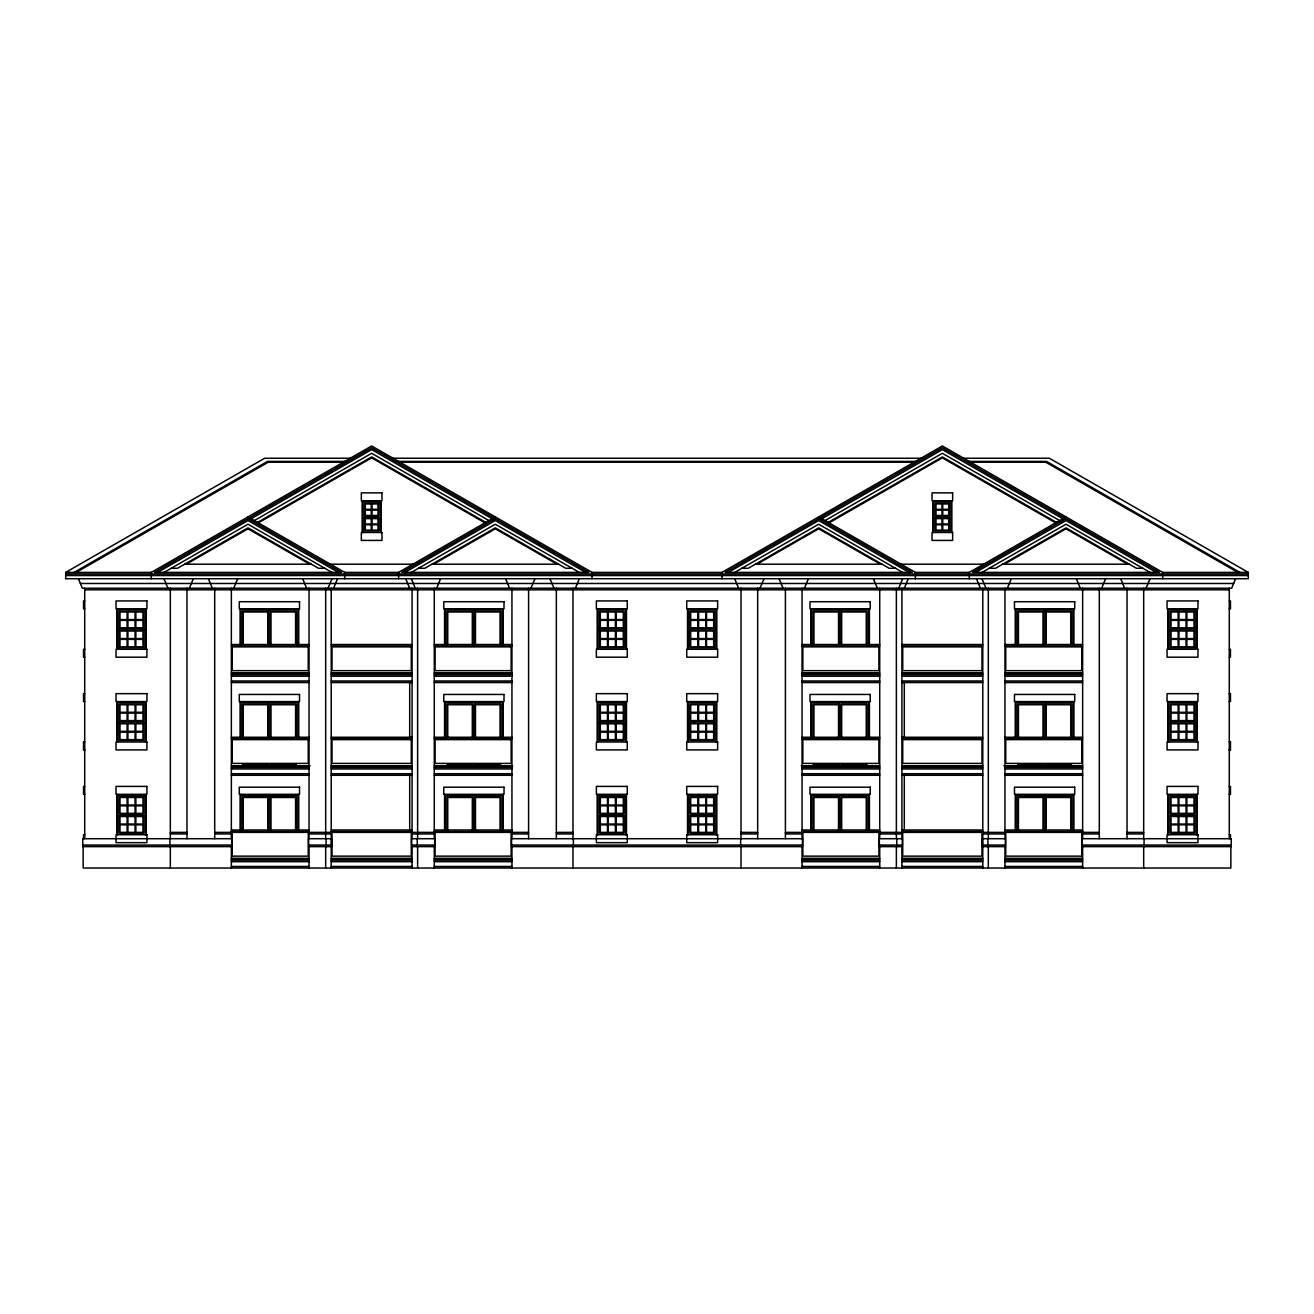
<?xml version="1.0" encoding="UTF-8"?>
<svg xmlns="http://www.w3.org/2000/svg" width="1314" height="1314" viewBox="0 0 1314 1314"><rect width="100%" height="100%" fill="white"/><g stroke="black" fill="none" stroke-linecap="round" stroke-linejoin="round"><path stroke-width="1.5" d="M189.347 588.229L193.306 578.718M233.744 588.229L237.703 578.718M328.057 588.229L332.015 578.718M333.608 588.229L337.567 578.718M436.642 588.229L440.617 578.718M530.971 588.229L534.929 578.718M575.351 588.229L579.326 578.718M760.034 588.229L764.009 578.718M804.431 588.229L808.389 578.718M898.743 588.229L902.718 578.718M904.295 588.229L908.27 578.718M1007.345 588.229L1011.304 578.718M1101.658 588.229L1105.632 578.718M1146.054 588.229L1150.013 578.718M1235.62 578.718L1231.661 588.229L82.339 588.229L78.38 578.718M963.753 458.241L1049.344 458.241L1248.3 572.378L1248.3 578.718L65.7 578.718L65.7 572.378L264.656 458.241L350.247 458.241M74.093 572.378L267.547 461.395L344.761 461.395M76.196 572.378L268.27 462.183L343.381 462.183M65.7 572.378L151.307 572.378L371.648 445.972L592.006 572.378L721.994 572.378L942.352 445.972L1162.693 572.378L1248.3 572.378M249.594 517.815L371.648 447.795L493.719 517.815M157.68 572.378L248.001 520.558L338.339 572.378M251.188 518.734L371.648 449.618L492.126 518.734M164.053 572.378L248.001 524.22L331.966 572.378M254.374 520.558L371.648 453.281L488.939 520.558M257.56 522.381L371.648 456.927L485.753 522.381M186.276 564.199L248.001 528.786L309.726 564.199M258.365 522.841L371.648 457.847L484.948 522.841M248.001 516.911L344.711 572.378L398.602 572.378L495.296 516.911M404.975 572.378L495.296 520.558L585.633 572.378M411.348 572.378L495.296 524.22L579.26 572.378M433.571 564.199L495.296 528.786L557.037 564.199M820.281 517.815L942.352 447.795L1064.406 517.815M728.367 572.378L818.704 520.558L909.025 572.378M821.874 518.734L942.352 449.618L1062.812 518.734M734.74 572.378L818.704 524.22L902.652 572.378M825.061 520.558L942.352 453.281L1059.626 520.558M828.247 522.381L942.352 456.927L1056.44 522.381M756.963 564.199L818.704 528.786L880.429 564.199M829.052 522.841L942.352 457.847L1055.635 522.841M818.704 516.911L915.398 572.378L969.289 572.378L1065.999 516.911M975.661 572.378L1065.999 520.558L1156.32 572.378M982.034 572.378L1065.999 524.22L1149.947 572.378M1004.274 564.199L1065.999 528.786L1127.724 564.199M393.05 458.241L920.95 458.241M398.553 461.395L915.447 461.395M969.239 461.395L1046.453 461.395L1239.907 572.378M399.932 462.183L914.068 462.183M970.619 462.183L1045.73 462.183L1237.804 572.378M362.943 517.831L380.37 517.831M933.63 517.831L951.057 517.831M184.683 564.199L311.319 564.199M330.438 564.199L412.875 564.199M431.978 564.199L558.631 564.199M755.369 564.199L882.023 564.199M901.125 564.199L983.562 564.199M1002.681 564.199L1129.317 564.199M171.181 568.289L177.554 568.289L248.001 527.867L318.464 568.289L324.821 568.289M418.476 568.289L424.849 568.289L495.296 527.867L565.759 568.289L572.132 568.289M741.868 568.289L748.241 568.289L818.704 527.867L889.151 568.289L895.524 568.289M989.179 568.289L995.536 568.289L1065.999 527.867L1136.446 568.289L1142.819 568.289M65.7 573.972L1248.3 573.972M65.7 575.548L1248.3 575.548M80.368 583.482L165.531 583.482M165.975 583.482L1148.025 583.482M1148.469 583.482L1233.632 583.482M84.72 589.822L1229.28 589.822M84.72 600.925L83.538 600.925L83.538 608.842L84.72 608.842M1229.28 600.925L1230.462 600.925L1230.462 608.842L1229.28 608.842M268.614 611.224L242.449 611.224L242.449 645.355M270.191 611.224L296.356 611.224L296.356 645.355M473.106 611.224L446.957 611.224L446.957 645.355M474.699 611.224L500.848 611.224L500.848 645.355M839.301 611.224L813.152 611.224L813.152 645.355M840.894 611.224L867.043 611.224L867.043 645.355M1043.809 611.224L1017.644 611.224L1017.644 645.355M1045.386 611.224L1071.551 611.224L1071.551 645.355M597.952 628.667L624.101 628.667L624.101 611.224L599.529 611.224L599.529 628.667M716.048 628.667L689.899 628.667L689.899 611.224L714.471 611.224L714.471 628.667M117.619 630.244L145.361 630.244M597.952 630.244L625.694 630.244M688.306 630.244L716.048 630.244M1168.639 630.244L1196.381 630.244M231.363 644.517L309.036 644.517M331.227 644.517L412.07 644.517M434.277 644.517L511.951 644.517M802.049 644.517L879.723 644.517M901.93 644.517L982.773 644.517M1004.964 644.517L1082.637 644.517M231.363 646.094L309.036 646.094M331.227 646.094L412.07 646.094M434.277 646.094L511.951 646.094M802.049 646.094L879.723 646.094M901.93 646.094L982.773 646.094M1004.964 646.094L1082.637 646.094M84.72 649.264L83.538 649.264L83.538 657.197L84.72 657.197M1229.28 649.264L1230.462 649.264L1230.462 657.197L1229.28 657.197M231.363 673.047L309.036 673.047M331.227 673.047L412.07 673.047M434.277 673.047L511.951 673.047M802.049 673.047L879.723 673.047M901.93 673.047L982.773 673.047M1004.964 673.047L1082.637 673.047M231.363 674.624L309.036 674.624M331.227 674.624L412.07 674.624M434.277 674.624L511.951 674.624M802.049 674.624L879.723 674.624M901.93 674.624L982.773 674.624M1004.964 674.624L1082.637 674.624M231.363 676.217L309.036 676.217M331.227 676.217L412.07 676.217M434.277 676.217L511.951 676.217M802.049 676.217L879.723 676.217M901.93 676.217L982.773 676.217M1004.964 676.217L1082.637 676.217M231.363 680.981L309.036 680.981M331.227 680.981L412.07 680.981M434.277 680.981L511.951 680.981M802.049 680.981L879.723 680.981M901.93 680.981L982.773 680.981M1004.964 680.981L1082.637 680.981M231.363 682.557L309.036 682.557M331.227 682.557L412.07 682.557M434.277 682.557L511.951 682.557M802.049 682.557L879.723 682.557M901.93 682.557L982.773 682.557M1004.964 682.557L1082.637 682.557M83.538 693.661L84.72 693.661M1229.28 693.595L1230.462 693.595L1230.462 701.577L1229.28 701.577M84.72 701.528L83.538 701.577L83.538 693.595M268.614 703.959L242.449 703.959L242.449 738.09M474.699 703.959L500.848 703.959L500.848 738.09M839.301 703.959L813.152 703.959L813.152 738.09M1045.386 703.959L1071.551 703.959L1071.551 738.09M117.619 722.979L145.361 722.979M597.952 722.979L625.694 722.979M688.306 722.979L716.048 722.979M1168.639 722.979L1196.381 722.979M231.363 737.253L309.036 737.253M331.227 737.253L412.07 737.253M434.277 737.253L511.951 737.253M802.049 737.253L879.723 737.253M901.93 737.253L982.773 737.253M1004.964 737.253L1082.637 737.253M231.363 738.829L309.036 738.829M331.227 738.829L412.07 738.829M434.277 738.829L511.951 738.829M802.049 738.829L879.723 738.829M901.93 738.829L982.773 738.829M1004.964 738.829L1082.637 738.829M83.538 741.95L84.72 741.95L83.538 741.999L83.538 749.933L84.72 749.933M1230.462 741.95L1229.28 741.95L1230.462 741.999L1230.462 749.933L1229.28 749.933M83.538 749.867L84.72 749.867M1229.28 749.867L1230.462 749.867M242.449 764.206L268.614 764.206L268.614 765.783M270.191 764.206L296.356 764.206M446.957 764.206L473.106 764.206M500.848 764.206L474.699 764.206L474.699 765.783M813.152 764.206L839.301 764.206L839.301 765.783M840.894 764.206L867.043 764.206M1017.644 764.206L1043.809 764.206M1071.551 764.206L1045.386 764.206L1045.386 765.783M231.363 765.783L310.153 765.783M331.227 765.783L412.07 765.783M434.277 765.783L512.739 765.783M801.261 765.783L879.723 765.783M901.93 765.783L982.773 765.783M1003.847 765.783L1082.637 765.783M231.363 767.376L309.036 767.376M331.227 767.376L412.07 767.376M434.277 767.376L511.951 767.376M802.049 767.376L879.723 767.376M901.93 767.376L982.773 767.376M1004.964 767.376L1082.637 767.376M231.363 768.953L309.036 768.953M331.227 768.953L412.07 768.953M434.277 768.953L511.951 768.953M802.049 768.953L879.723 768.953M901.93 768.953L982.773 768.953M1004.964 768.953L1082.637 768.953M231.363 773.716L309.036 773.716M331.227 773.716L412.07 773.716M434.277 773.716L511.951 773.716M802.049 773.716L879.723 773.716M901.93 773.716L982.773 773.716M1004.964 773.716L1082.637 773.716M231.363 775.293L309.036 775.293M331.227 775.293L412.07 775.293M434.277 775.293L511.951 775.293M802.049 775.293L879.723 775.293M901.93 775.293L982.773 775.293M1004.964 775.293L1082.637 775.293M84.72 786.33L83.538 786.396L83.538 794.313L84.72 794.313M1229.28 786.33L1230.462 786.396L1230.462 794.313L1229.28 794.264M268.614 796.695L242.449 796.695L242.449 830.826M474.699 796.695L500.848 796.695L500.848 830.826M839.301 796.695L813.152 796.695L813.152 830.826M1045.386 796.695L1071.551 796.695L1071.551 830.826M117.619 815.715L145.361 815.715M597.952 815.715L625.694 815.715M688.306 815.715L716.048 815.715M1168.639 815.715L1196.381 815.715M231.363 829.988L309.036 829.988M331.227 829.988L412.07 829.988M434.277 829.988L511.951 829.988M802.049 829.988L879.723 829.988M901.93 829.988L982.773 829.988M1004.964 829.988L1082.637 829.988M231.363 831.565L309.036 831.565M331.227 831.565L412.07 831.565M434.277 831.565L511.951 831.565M802.049 831.565L879.723 831.565M901.93 831.565L982.773 831.565M1004.964 831.565L1082.637 831.565M170.327 832.37L186.966 832.37M214.708 832.37L231.363 832.37M309.036 832.37L331.227 832.37M412.07 832.37L434.277 832.37M511.951 832.37L528.589 832.37M556.331 832.37L572.986 832.37M741.014 832.37L757.669 832.37M785.411 832.37L802.049 832.37M879.723 832.37L901.93 832.37M982.773 832.37L1004.964 832.37M1082.637 832.37L1099.292 832.37M1127.034 832.37L1143.673 832.37M170.327 833.947L186.966 833.947M214.708 833.947L231.363 833.947M309.036 833.947L331.227 833.947M412.07 833.947L434.277 833.947M511.951 833.947L528.589 833.947M556.331 833.947L572.986 833.947M741.014 833.947L757.669 833.947M785.411 833.947L802.049 833.947M879.723 833.947L901.93 833.947M982.773 833.947L1004.964 833.947M1082.637 833.947L1099.292 833.947M1127.034 833.947L1143.673 833.947M84.72 834.686L83.538 834.686L83.538 838.71M1229.28 834.686L1230.462 834.735M82.749 845.05L231.757 845.05M308.642 845.05L331.621 845.05M411.676 845.05L434.671 845.05M511.557 845.05L802.443 845.05M879.329 845.05L902.324 845.05M982.379 845.05L1005.358 845.05M1082.243 845.05L1231.251 845.05M231.363 858.518L309.036 858.518M331.227 858.518L412.07 858.518M434.277 858.518L511.951 858.518M802.049 858.518L879.723 858.518M901.93 858.518L982.773 858.518M1004.964 858.518L1082.637 858.518M231.363 860.112L309.036 860.112M331.227 860.112L412.07 860.112M434.277 860.112L511.951 860.112M802.049 860.112L879.723 860.112M901.93 860.112L982.773 860.112M1004.964 860.112L1082.637 860.112M231.363 861.688L309.036 861.688M331.227 861.688L412.07 861.688M434.277 861.688L511.951 861.688M802.049 861.688L879.723 861.688M901.93 861.688L982.773 861.688M1004.964 861.688L1082.637 861.688M231.363 866.452L309.036 866.452M331.227 866.452L412.07 866.452M434.277 866.452L511.951 866.452M802.049 866.452L879.723 866.452M901.93 866.452L982.773 866.452M1004.964 866.452L1082.637 866.452M1120.694 578.718L1124.653 588.229M1076.297 578.718L1080.256 588.229M981.985 578.718L985.943 588.229M976.433 578.718L980.392 588.229M873.383 578.718L877.358 588.229M779.071 578.718L783.029 588.229M734.674 578.718L738.649 588.229M549.991 578.718L553.966 588.229M505.611 578.718L509.569 588.229M411.282 578.718L415.257 588.229M405.73 578.718L409.705 588.229M302.696 578.718L306.655 588.229M208.368 578.718L212.342 588.229M163.987 578.718L167.946 588.229M1230.857 846.627L1230.857 868.028L83.143 868.028L83.143 846.627M1230.462 834.686L1230.462 838.71M1229.28 588.229L1229.28 838.71M1197.169 608.842L1197.169 649.264M1197.169 701.577L1197.169 741.999M1197.169 794.313L1197.169 834.735M1196.381 649.264L1196.381 609.63L1168.639 609.63L1168.639 649.264M1196.381 741.999L1196.381 702.366L1168.639 702.366L1168.639 741.999M1196.381 834.735L1196.381 795.118L1168.639 795.118L1168.639 834.735M1194.804 630.244L1194.804 647.687L1170.232 647.687L1170.232 630.244M1194.804 722.979L1194.804 740.423L1170.232 740.423L1170.232 722.979M1194.804 815.715L1194.804 833.158L1170.232 833.158L1170.232 815.715M1167.85 608.842L1167.85 649.264M1167.85 701.577L1167.85 741.999M1167.85 794.313L1167.85 834.735M1162.693 572.378L1162.693 578.718M1144.067 838.71L1144.067 846.627M1143.673 588.229L1143.673 838.71M1143.673 846.627L1143.673 868.028M1127.034 588.229L1127.034 838.71M1099.292 588.229L1099.292 838.71M1082.637 588.229L1082.637 838.71M1082.637 846.627L1082.637 868.028M1081.849 673.047L1005.752 673.047M1081.849 765.783L1005.752 765.783M1081.849 858.518L1005.752 858.518M1073.916 608.842L1073.916 644.96M1073.916 701.577L1073.916 737.696M1073.916 794.313L1073.916 830.432M1073.127 644.402L1073.127 609.63L1016.067 609.63L1016.067 644.402M1073.127 737.154L1073.127 702.366L1016.067 702.366L1016.067 737.154M1073.127 831.926L1073.127 795.118L1016.067 795.118L1016.067 831.926M1070.746 644.369L1070.746 612.012L1046.174 612.012L1046.174 644.369M1070.746 737.105L1070.746 704.747L1046.174 704.747L1046.174 737.105M1070.746 831.877L1070.746 797.483L1046.174 797.483L1046.174 831.877M1045.386 609.63L1045.386 645.355M1045.386 702.366L1045.386 738.09M1045.386 795.118L1045.386 831.926M1043.809 609.63L1043.809 645.355M1043.809 738.09L1043.809 703.959L1017.644 703.959L1017.644 738.09M1043.809 830.826L1043.809 796.695L1017.644 796.695L1017.644 830.826M1043.004 644.369L1043.004 612.012L1018.432 612.012L1018.432 644.369M1043.004 737.105L1043.004 704.747L1018.432 704.747L1018.432 737.105M1043.004 831.877L1043.004 797.483L1018.432 797.483L1018.432 831.877M1015.262 608.842L1015.262 644.96M1015.262 701.577L1015.262 737.696M1015.262 794.313L1015.262 830.432M1004.964 588.229L1004.964 838.71M1004.964 846.627L1004.964 868.028M988.325 588.229L988.325 838.71M988.325 846.627L988.325 868.028M987.914 838.71L987.914 846.627M982.773 588.229L982.773 868.028M981.985 673.047L902.718 673.047M981.985 765.783L902.718 765.783M981.985 858.518L902.718 858.518M969.289 572.378L969.289 578.718M951.862 500.782L951.862 532.499M951.057 532.499L951.057 501.587L933.63 501.587L933.63 532.499M949.48 517.831L949.48 530.905L935.207 530.905L935.207 517.831M932.841 500.782L932.841 532.499M915.398 572.378L915.398 578.718M904.295 681.835L904.295 737.121M904.295 774.57L904.295 831.91M901.93 588.229L901.93 838.71M901.93 846.627L901.93 868.028M896.772 838.71L896.772 846.627M896.378 588.229L896.378 838.71M896.378 846.627L896.378 868.028M879.723 588.229L879.723 838.71M879.723 846.627L879.723 868.028M878.935 673.047L802.838 673.047M878.935 765.783L802.838 765.783M878.935 858.518L802.838 858.518M869.425 608.842L869.425 644.96M869.425 701.577L869.425 737.696M869.425 794.313L869.425 830.432M868.636 644.402L868.636 609.63L811.559 609.63L811.559 644.402M868.636 737.154L868.636 702.366L811.559 702.366L811.559 737.154M868.636 831.926L868.636 795.118L811.559 795.118L811.559 831.926M867.043 738.09L867.043 703.959L840.894 703.959L840.894 738.09M867.043 830.826L867.043 796.695L840.894 796.695L840.894 830.826M866.255 644.369L866.255 612.012L841.683 612.012L841.683 644.369M866.255 737.105L866.255 704.747L841.683 704.747L841.683 737.105M866.255 831.877L866.255 797.483L841.683 797.483L841.683 831.877M840.894 609.63L840.894 645.355M839.301 609.63L839.301 645.355M839.301 702.366L839.301 738.09M839.301 795.118L839.301 831.926M838.513 644.369L838.513 612.012L813.941 612.012L813.941 644.369M838.513 737.105L838.513 704.747L813.941 704.747L813.941 737.105M838.513 831.877L838.513 797.483L813.941 797.483L813.941 831.877M810.771 608.842L810.771 644.96M810.771 701.577L810.771 737.696M810.771 794.313L810.771 830.432M802.049 588.229L802.049 838.71M802.049 846.627L802.049 868.028M785.411 588.229L785.411 838.71M757.669 588.229L757.669 838.71M741.014 588.229L741.014 838.71M741.014 846.627L741.014 868.028M740.62 838.71L740.62 846.627M721.994 572.378L721.994 578.718M716.836 608.842L716.836 649.264M716.836 701.577L716.836 741.999M716.836 794.313L716.836 834.735M716.048 649.264L716.048 609.63L688.306 609.63L688.306 649.264M716.048 741.999L716.048 702.366L688.306 702.366L688.306 741.999M716.048 834.735L716.048 795.118L688.306 795.118L688.306 834.735M714.471 630.244L714.471 647.687L689.899 647.687L689.899 630.244M714.471 722.979L714.471 740.423L689.899 740.423L689.899 722.979M714.471 815.715L714.471 833.158L689.899 833.158L689.899 815.715M687.518 608.842L687.518 649.264M687.518 701.577L687.518 741.999M687.518 794.313L687.518 834.735M626.482 608.842L626.482 649.264M626.482 701.577L626.482 741.999M626.482 794.313L626.482 834.735M625.694 649.264L625.694 609.63L597.952 609.63L597.952 649.264M625.694 741.999L625.694 702.366L597.952 702.366L597.952 741.999M625.694 834.735L625.694 795.118L597.952 795.118L597.952 834.735M624.101 630.244L624.101 647.687L599.529 647.687L599.529 630.244M624.101 722.979L624.101 740.423L599.529 740.423L599.529 722.979M624.101 815.715L624.101 833.158L599.529 833.158L599.529 815.715M597.164 608.842L597.164 649.264M597.164 701.577L597.164 741.999M597.164 794.313L597.164 834.735M592.006 572.378L592.006 578.718M573.38 838.71L573.38 846.627M572.986 588.229L572.986 838.71M572.986 846.627L572.986 868.028M556.331 588.229L556.331 838.71M528.589 588.229L528.589 838.71M511.951 588.229L511.951 838.71M511.951 846.627L511.951 868.028M511.162 673.047L435.065 673.047M511.162 765.783L435.065 765.783M511.162 858.518L435.065 858.518M503.229 608.842L503.229 644.96M503.229 701.577L503.229 737.696M503.229 794.313L503.229 830.432M502.441 644.402L502.441 609.63L445.364 609.63L445.364 644.402M502.441 737.154L502.441 702.366L445.364 702.366L445.364 737.154M502.441 831.926L502.441 795.118L445.364 795.118L445.364 831.926M500.059 644.369L500.059 612.012L475.487 612.012L475.487 644.369M500.059 737.105L500.059 704.747L475.487 704.747L475.487 737.105M500.059 831.877L500.059 797.483L475.487 797.483L475.487 831.877M474.699 609.63L474.699 645.355M474.699 702.366L474.699 738.09M474.699 795.118L474.699 831.926M473.106 609.63L473.106 645.355M473.106 738.09L473.106 703.959L446.957 703.959L446.957 738.09M473.106 830.826L473.106 796.695L446.957 796.695L446.957 830.826M472.317 644.369L472.317 612.012L447.746 612.012L447.746 644.369M472.317 737.105L472.317 704.747L447.746 704.747L447.746 737.105M472.317 831.877L472.317 797.483L447.746 797.483L447.746 831.877M444.575 608.842L444.575 644.96M444.575 701.577L444.575 737.696M444.575 794.313L444.575 830.432M434.277 588.229L434.277 838.71M434.277 846.627L434.277 868.028M417.622 588.229L417.622 838.71M417.622 846.627L417.622 868.028M417.228 838.71L417.228 846.627M412.07 588.229L412.07 838.71M412.07 846.627L412.07 868.028M411.282 673.047L332.015 673.047M411.282 765.783L332.015 765.783M411.282 858.518L332.015 858.518M409.705 681.835L409.705 737.121M409.705 774.57L409.705 831.91M398.602 572.378L398.602 578.718M381.159 500.782L381.159 532.499M380.37 532.499L380.37 501.587L362.943 501.587L362.943 532.499M378.793 517.831L378.793 530.905L364.52 530.905L364.52 517.831M362.138 500.782L362.138 532.499M344.711 572.378L344.711 578.718M331.227 588.229L331.227 868.028M326.086 838.71L326.086 846.627M325.675 588.229L325.675 838.71M325.675 846.627L325.675 868.028M309.036 588.229L309.036 838.71M309.036 846.627L309.036 868.028M308.248 673.047L232.151 673.047M308.248 765.783L232.151 765.783M308.248 858.518L232.151 858.518M298.738 608.842L298.738 644.96M298.738 701.577L298.738 737.696M298.738 794.313L298.738 830.432M297.933 644.402L297.933 609.63L240.873 609.63L240.873 644.402M297.933 737.154L297.933 702.366L240.873 702.366L240.873 737.154M297.933 831.926L297.933 795.118L240.873 795.118L240.873 831.926M296.356 738.09L296.356 703.959L270.191 703.959L270.191 738.09M296.356 830.826L296.356 796.695L270.191 796.695L270.191 830.826M295.568 644.369L295.568 612.012L270.996 612.012L270.996 644.369M295.568 737.105L295.568 704.747L270.996 704.747L270.996 737.105M295.568 831.877L295.568 797.483L270.996 797.483L270.996 831.877M270.191 609.63L270.191 645.355M268.614 609.63L268.614 645.355M268.614 702.366L268.614 738.09M268.614 795.118L268.614 831.926M267.826 644.369L267.826 612.012L243.254 612.012L243.254 644.369M267.826 737.105L267.826 704.747L243.254 704.747L243.254 737.105M267.826 831.877L267.826 797.483L243.254 797.483L243.254 831.877M240.084 608.842L240.084 644.96M240.084 701.577L240.084 737.696M240.084 794.313L240.084 830.432M231.363 588.229L231.363 838.71M231.363 846.627L231.363 868.028M214.708 588.229L214.708 838.71M186.966 588.229L186.966 838.71M170.327 588.229L170.327 838.71M170.327 846.627L170.327 868.028M169.933 838.71L169.933 846.627M151.307 572.378L151.307 578.718M146.15 608.842L146.15 649.264M146.15 701.577L146.15 741.999M146.15 794.313L146.15 834.735M145.361 649.264L145.361 609.63L117.619 609.63L117.619 649.264M145.361 741.999L145.361 702.366L117.619 702.366L117.619 741.999M145.361 834.735L145.361 795.118L117.619 795.118L117.619 834.735M143.768 630.244L143.768 647.687L119.196 647.687L119.196 630.244M143.768 722.979L143.768 740.423L119.196 740.423L119.196 722.979M143.768 815.715L143.768 833.158L119.196 833.158L119.196 815.715M116.831 608.842L116.831 649.264M116.831 701.577L116.831 741.999M116.831 794.313L116.831 834.735M84.72 588.229L84.72 838.71M248.001 518.734L154.494 572.378L341.525 572.378L248.001 518.734M495.296 518.734L401.788 572.378L588.82 572.378L495.296 518.734M818.704 518.734L725.18 572.378L912.212 572.378L818.704 518.734M1065.999 518.734L972.475 572.378L1159.506 572.378L1065.999 518.734M381.963 492.865L361.35 492.865L361.35 500.782L381.963 500.782L381.963 492.865M952.65 492.865L932.037 492.865L932.037 500.782L952.65 500.782L952.65 492.865M378.793 503.163L364.52 503.163L364.52 516.238L378.793 516.238L378.793 503.163M949.48 503.163L935.207 503.163L935.207 516.238L949.48 516.238L949.48 503.163M371.254 503.952L365.308 503.952L365.308 509.306L371.254 509.306L371.254 503.952M377.989 503.952L372.043 503.952L372.043 509.306L377.989 509.306L377.989 503.952M941.957 503.952L936.011 503.952L936.011 509.306L941.957 509.306L941.957 503.952M948.692 503.952L942.746 503.952L942.746 509.306L948.692 509.306L948.692 503.952M371.254 510.095L365.308 510.095L365.308 515.449L371.254 515.449L371.254 510.095M377.989 510.095L372.043 510.095L372.043 515.449L377.989 515.449L377.989 510.095M941.957 510.095L936.011 510.095L936.011 515.449L941.957 515.449L941.957 510.095M948.692 510.095L942.746 510.095L942.746 515.449L948.692 515.449L948.692 510.095M371.254 518.619L365.308 518.619L365.308 523.974L371.254 523.974L371.254 518.619M377.989 518.619L372.043 518.619L372.043 523.974L377.989 523.974L377.989 518.619M941.957 518.619L936.011 518.619L936.011 523.974L941.957 523.974L941.957 518.619M948.692 518.619L942.746 518.619L942.746 523.974L948.692 523.974L948.692 518.619M371.254 524.762L365.308 524.762L365.308 530.117L371.254 530.117L371.254 524.762M377.989 524.762L372.043 524.762L372.043 530.117L377.989 530.117L377.989 524.762M941.957 524.762L936.011 524.762L936.011 530.117L941.957 530.117L941.957 524.762M948.692 524.762L942.746 524.762L942.746 530.117L948.692 530.117L948.692 524.762M381.963 532.499L361.35 532.499L361.35 540.415L381.963 540.415L381.963 532.499M952.65 532.499L932.037 532.499L932.037 540.415L952.65 540.415L952.65 532.499M146.938 600.925L116.026 600.925L116.026 608.842L146.938 608.842L146.938 600.925M627.271 600.925L596.359 600.925L596.359 608.842L627.271 608.842L627.271 600.925M717.641 600.925L686.729 600.925L686.729 608.842L717.641 608.842L717.641 600.925M1197.974 600.925L1167.062 600.925L1167.062 608.842L1197.974 608.842L1197.974 600.925M299.526 601.713L239.279 601.713L239.279 608.842L299.526 608.842L299.526 601.713M504.018 601.713L443.787 601.713L443.787 608.842L504.018 608.842L504.018 601.713M870.213 601.713L809.982 601.713L809.982 608.842L870.213 608.842L870.213 601.713M1074.721 601.713L1014.474 601.713L1014.474 608.842L1074.721 608.842L1074.721 601.713M143.768 611.224L119.196 611.224L119.196 628.667L143.768 628.667L143.768 611.224M1194.804 611.224L1170.232 611.224L1170.232 628.667L1194.804 628.667L1194.804 611.224M127.13 612.012L120.001 612.012L120.001 619.551L127.13 619.551L127.13 612.012M135.063 612.012L127.918 612.012L127.918 619.551L135.063 619.551L135.063 612.012M142.98 612.012L135.851 612.012L135.851 619.551L142.98 619.551L142.98 612.012M607.462 612.012L600.334 612.012L600.334 619.551L607.462 619.551L607.462 612.012M615.379 612.012L608.251 612.012L608.251 619.551L615.379 619.551L615.379 612.012M623.312 612.012L616.184 612.012L616.184 619.551L623.312 619.551L623.312 612.012M697.816 612.012L690.688 612.012L690.688 619.551L697.816 619.551L697.816 612.012M705.749 612.012L698.621 612.012L698.621 619.551L705.749 619.551L705.749 612.012M713.666 612.012L706.538 612.012L706.538 619.551L713.666 619.551L713.666 612.012M1178.149 612.012L1171.02 612.012L1171.02 619.551L1178.149 619.551L1178.149 612.012M1186.082 612.012L1178.937 612.012L1178.937 619.551L1186.082 619.551L1186.082 612.012M1193.999 612.012L1186.87 612.012L1186.87 619.551L1193.999 619.551L1193.999 612.012M127.13 620.339L120.001 620.339L120.001 627.862L127.13 627.862L127.13 620.339M135.063 620.339L127.918 620.339L127.918 627.862L135.063 627.862L135.063 620.339M142.98 620.339L135.851 620.339L135.851 627.862L142.98 627.862L142.98 620.339M607.462 620.339L600.334 620.339L600.334 627.862L607.462 627.862L607.462 620.339M615.379 620.339L608.251 620.339L608.251 627.862L615.379 627.862L615.379 620.339M623.312 620.339L616.184 620.339L616.184 627.862L623.312 627.862L623.312 620.339M697.816 620.339L690.688 620.339L690.688 627.862L697.816 627.862L697.816 620.339M705.749 620.339L698.621 620.339L698.621 627.862L705.749 627.862L705.749 620.339M713.666 620.339L706.538 620.339L706.538 627.862L713.666 627.862L713.666 620.339M1178.149 620.339L1171.02 620.339L1171.02 627.862L1178.149 627.862L1178.149 620.339M1186.082 620.339L1178.937 620.339L1178.937 627.862L1186.082 627.862L1186.082 620.339M1193.999 620.339L1186.87 620.339L1186.87 627.862L1193.999 627.862L1193.999 620.339M127.13 631.032L120.001 631.032L120.001 638.571L127.13 638.571L127.13 631.032M135.063 631.032L127.918 631.032L127.918 638.571L135.063 638.571L135.063 631.032M142.98 631.032L135.851 631.032L135.851 638.571L142.98 638.571L142.98 631.032M607.462 631.032L600.334 631.032L600.334 638.571L607.462 638.571L607.462 631.032M615.379 631.032L608.251 631.032L608.251 638.571L615.379 638.571L615.379 631.032M623.312 631.032L616.184 631.032L616.184 638.571L623.312 638.571L623.312 631.032M697.816 631.032L690.688 631.032L690.688 638.571L697.816 638.571L697.816 631.032M705.749 631.032L698.621 631.032L698.621 638.571L705.749 638.571L705.749 631.032M713.666 631.032L706.538 631.032L706.538 638.571L713.666 638.571L713.666 631.032M1178.149 631.032L1171.02 631.032L1171.02 638.571L1178.149 638.571L1178.149 631.032M1186.082 631.032L1178.937 631.032L1178.937 638.571L1186.082 638.571L1186.082 631.032M1193.999 631.032L1186.87 631.032L1186.87 638.571L1193.999 638.571L1193.999 631.032M127.13 639.36L120.001 639.36L120.001 646.882L127.13 646.882L127.13 639.36M135.063 639.36L127.918 639.36L127.918 646.882L135.063 646.882L135.063 639.36M142.98 639.36L135.851 639.36L135.851 646.882L142.98 646.882L142.98 639.36M607.462 639.36L600.334 639.36L600.334 646.882L607.462 646.882L607.462 639.36M615.379 639.36L608.251 639.36L608.251 646.882L615.379 646.882L615.379 639.36M623.312 639.36L616.184 639.36L616.184 646.882L623.312 646.882L623.312 639.36M697.816 639.36L690.688 639.36L690.688 646.882L697.816 646.882L697.816 639.36M705.749 639.36L698.621 639.36L698.621 646.882L705.749 646.882L705.749 639.36M713.666 639.36L706.538 639.36L706.538 646.882L713.666 646.882L713.666 639.36M1178.149 639.36L1171.02 639.36L1171.02 646.882L1178.149 646.882L1178.149 639.36M1186.082 639.36L1178.937 639.36L1178.937 646.882L1186.082 646.882L1186.082 639.36M1193.999 639.36L1186.87 639.36L1186.87 646.882L1193.999 646.882L1193.999 639.36M308.248 646.882L232.151 646.882L232.151 670.666L308.248 670.666L308.248 646.882M411.282 646.882L332.015 646.882L332.015 670.666L411.282 670.666L411.282 646.882M511.162 646.882L435.065 646.882L435.065 670.666L511.162 670.666L511.162 646.882M878.935 646.882L802.838 646.882L802.838 670.666L878.935 670.666L878.935 646.882M981.985 646.882L902.718 646.882L902.718 670.666L981.985 670.666L981.985 646.882M1081.849 646.882L1005.752 646.882L1005.752 670.666L1081.849 670.666L1081.849 646.882M146.938 649.264L116.026 649.264L116.026 657.197L146.938 657.197L146.938 649.264M627.271 649.264L596.359 649.264L596.359 657.197L627.271 657.197L627.271 649.264M717.641 649.264L686.729 649.264L686.729 657.197L717.641 657.197L717.641 649.264M1197.974 649.264L1167.062 649.264L1167.062 657.197L1197.974 657.197L1197.974 649.264M146.938 693.661L116.026 693.661L116.026 701.577L146.938 701.577L146.938 693.661M627.271 693.661L596.359 693.661L596.359 701.577L627.271 701.577L627.271 693.661M717.641 693.661L686.729 693.661L686.729 701.577L717.641 701.577L717.641 693.661M1197.974 693.661L1167.062 693.661L1167.062 701.577L1197.974 701.577L1197.974 693.661M299.526 694.449L239.279 694.449L239.279 701.577L299.526 701.577L299.526 694.449M504.018 694.449L443.787 694.449L443.787 701.577L504.018 701.577L504.018 694.449M870.213 694.449L809.982 694.449L809.982 701.577L870.213 701.577L870.213 694.449M1074.721 694.449L1014.474 694.449L1014.474 701.577L1074.721 701.577L1074.721 694.449M143.768 703.959L119.196 703.959L119.196 721.402L143.768 721.402L143.768 703.959M624.101 703.959L599.529 703.959L599.529 721.402L624.101 721.402L624.101 703.959M714.471 703.959L689.899 703.959L689.899 721.402L714.471 721.402L714.471 703.959M1194.804 703.959L1170.232 703.959L1170.232 721.402L1194.804 721.402L1194.804 703.959M127.13 704.747L120.001 704.747L120.001 712.287L127.13 712.287L127.13 704.747M135.063 704.747L127.918 704.747L127.918 712.287L135.063 712.287L135.063 704.747M142.98 704.747L135.851 704.747L135.851 712.287L142.98 712.287L142.98 704.747M607.462 704.747L600.334 704.747L600.334 712.287L607.462 712.287L607.462 704.747M615.379 704.747L608.251 704.747L608.251 712.287L615.379 712.287L615.379 704.747M623.312 704.747L616.184 704.747L616.184 712.287L623.312 712.287L623.312 704.747M697.816 704.747L690.688 704.747L690.688 712.287L697.816 712.287L697.816 704.747M705.749 704.747L698.621 704.747L698.621 712.287L705.749 712.287L705.749 704.747M713.666 704.747L706.538 704.747L706.538 712.287L713.666 712.287L713.666 704.747M1178.149 704.747L1171.02 704.747L1171.02 712.287L1178.149 712.287L1178.149 704.747M1186.082 704.747L1178.937 704.747L1178.937 712.287L1186.082 712.287L1186.082 704.747M1193.999 704.747L1186.87 704.747L1186.87 712.287L1193.999 712.287L1193.999 704.747M127.13 713.075L120.001 713.075L120.001 720.598L127.13 720.598L127.13 713.075M135.063 713.075L127.918 713.075L127.918 720.598L135.063 720.598L135.063 713.075M142.98 713.075L135.851 713.075L135.851 720.598L142.98 720.598L142.98 713.075M607.462 713.075L600.334 713.075L600.334 720.598L607.462 720.598L607.462 713.075M615.379 713.075L608.251 713.075L608.251 720.598L615.379 720.598L615.379 713.075M623.312 713.075L616.184 713.075L616.184 720.598L623.312 720.598L623.312 713.075M697.816 713.075L690.688 713.075L690.688 720.598L697.816 720.598L697.816 713.075M705.749 713.075L698.621 713.075L698.621 720.598L705.749 720.598L705.749 713.075M713.666 713.075L706.538 713.075L706.538 720.598L713.666 720.598L713.666 713.075M1178.149 713.075L1171.02 713.075L1171.02 720.598L1178.149 720.598L1178.149 713.075M1186.082 713.075L1178.937 713.075L1178.937 720.598L1186.082 720.598L1186.082 713.075M1193.999 713.075L1186.87 713.075L1186.87 720.598L1193.999 720.598L1193.999 713.075M127.13 723.768L120.001 723.768L120.001 731.307L127.13 731.307L127.13 723.768M135.063 723.768L127.918 723.768L127.918 731.307L135.063 731.307L135.063 723.768M142.98 723.768L135.851 723.768L135.851 731.307L142.98 731.307L142.98 723.768M607.462 723.768L600.334 723.768L600.334 731.307L607.462 731.307L607.462 723.768M615.379 723.768L608.251 723.768L608.251 731.307L615.379 731.307L615.379 723.768M623.312 723.768L616.184 723.768L616.184 731.307L623.312 731.307L623.312 723.768M697.816 723.768L690.688 723.768L690.688 731.307L697.816 731.307L697.816 723.768M705.749 723.768L698.621 723.768L698.621 731.307L705.749 731.307L705.749 723.768M713.666 723.768L706.538 723.768L706.538 731.307L713.666 731.307L713.666 723.768M1178.149 723.768L1171.02 723.768L1171.02 731.307L1178.149 731.307L1178.149 723.768M1186.082 723.768L1178.937 723.768L1178.937 731.307L1186.082 731.307L1186.082 723.768M1193.999 723.768L1186.87 723.768L1186.87 731.307L1193.999 731.307L1193.999 723.768M127.13 732.095L120.001 732.095L120.001 739.634L127.13 739.634L127.13 732.095M135.063 732.095L127.918 732.095L127.918 739.634L135.063 739.634L135.063 732.095M142.98 732.095L135.851 732.095L135.851 739.634L142.98 739.634L142.98 732.095M607.462 732.095L600.334 732.095L600.334 739.634L607.462 739.634L607.462 732.095M615.379 732.095L608.251 732.095L608.251 739.634L615.379 739.634L615.379 732.095M623.312 732.095L616.184 732.095L616.184 739.634L623.312 739.634L623.312 732.095M697.816 732.095L690.688 732.095L690.688 739.634L697.816 739.634L697.816 732.095M705.749 732.095L698.621 732.095L698.621 739.634L705.749 739.634L705.749 732.095M713.666 732.095L706.538 732.095L706.538 739.634L713.666 739.634L713.666 732.095M1178.149 732.095L1171.02 732.095L1171.02 739.634L1178.149 739.634L1178.149 732.095M1186.082 732.095L1178.937 732.095L1178.937 739.634L1186.082 739.634L1186.082 732.095M1193.999 732.095L1186.87 732.095L1186.87 739.634L1193.999 739.634L1193.999 732.095M308.248 739.634L232.151 739.634L232.151 763.401L308.248 763.401L308.248 739.634M411.282 739.634L332.015 739.634L332.015 763.401L411.282 763.401L411.282 739.634M511.162 739.634L435.065 739.634L435.065 763.401L511.162 763.401L511.162 739.634M878.935 739.634L802.838 739.634L802.838 763.401L878.935 763.401L878.935 739.634M981.985 739.634L902.718 739.634L902.718 763.401L981.985 763.401L981.985 739.634M1081.849 739.634L1005.752 739.634L1005.752 763.401L1081.849 763.401L1081.849 739.634M146.938 741.999L116.026 741.999L116.026 749.933L146.938 749.933L146.938 741.999M627.271 741.999L596.359 741.999L596.359 749.933L627.271 749.933L627.271 741.999M717.641 741.999L686.729 741.999L686.729 749.933L717.641 749.933L717.641 741.999M1197.974 741.999L1167.062 741.999L1167.062 749.933L1197.974 749.933L1197.974 741.999M146.938 786.396L116.026 786.396L116.026 794.313L146.938 794.313L146.938 786.396M627.271 786.396L596.359 786.396L596.359 794.313L627.271 794.313L627.271 786.396M717.641 786.396L686.729 786.396L686.729 794.313L717.641 794.313L717.641 786.396M1197.974 786.396L1167.062 786.396L1167.062 794.313L1197.974 794.313L1197.974 786.396M299.526 787.185L239.279 787.185L239.279 794.313L299.526 794.313L299.526 787.185M504.018 787.185L443.787 787.185L443.787 794.313L504.018 794.313L504.018 787.185M870.213 787.185L809.982 787.185L809.982 794.313L870.213 794.313L870.213 787.185M1074.721 787.185L1014.474 787.185L1014.474 794.313L1074.721 794.313L1074.721 787.185M143.768 796.695L119.196 796.695L119.196 814.138L143.768 814.138L143.768 796.695M624.101 796.695L599.529 796.695L599.529 814.138L624.101 814.138L624.101 796.695M714.471 796.695L689.899 796.695L689.899 814.138L714.471 814.138L714.471 796.695M1194.804 796.695L1170.232 796.695L1170.232 814.138L1194.804 814.138L1194.804 796.695M127.13 797.483L120.001 797.483L120.001 805.022L127.13 805.022L127.13 797.483M135.063 797.483L127.918 797.483L127.918 805.022L135.063 805.022L135.063 797.483M142.98 797.483L135.851 797.483L135.851 805.022L142.98 805.022L142.98 797.483M607.462 797.483L600.334 797.483L600.334 805.022L607.462 805.022L607.462 797.483M615.379 797.483L608.251 797.483L608.251 805.022L615.379 805.022L615.379 797.483M623.312 797.483L616.184 797.483L616.184 805.022L623.312 805.022L623.312 797.483M697.816 797.483L690.688 797.483L690.688 805.022L697.816 805.022L697.816 797.483M705.749 797.483L698.621 797.483L698.621 805.022L705.749 805.022L705.749 797.483M713.666 797.483L706.538 797.483L706.538 805.022L713.666 805.022L713.666 797.483M1178.149 797.483L1171.02 797.483L1171.02 805.022L1178.149 805.022L1178.149 797.483M1186.082 797.483L1178.937 797.483L1178.937 805.022L1186.082 805.022L1186.082 797.483M1193.999 797.483L1186.87 797.483L1186.87 805.022L1193.999 805.022L1193.999 797.483M127.13 805.811L120.001 805.811L120.001 813.35L127.13 813.35L127.13 805.811M135.063 805.811L127.918 805.811L127.918 813.35L135.063 813.35L135.063 805.811M142.98 805.811L135.851 805.811L135.851 813.35L142.98 813.35L142.98 805.811M607.462 805.811L600.334 805.811L600.334 813.35L607.462 813.35L607.462 805.811M615.379 805.811L608.251 805.811L608.251 813.35L615.379 813.35L615.379 805.811M623.312 805.811L616.184 805.811L616.184 813.35L623.312 813.35L623.312 805.811M697.816 805.811L690.688 805.811L690.688 813.35L697.816 813.35L697.816 805.811M705.749 805.811L698.621 805.811L698.621 813.35L705.749 813.35L705.749 805.811M713.666 805.811L706.538 805.811L706.538 813.35L713.666 813.35L713.666 805.811M1178.149 805.811L1171.02 805.811L1171.02 813.35L1178.149 813.35L1178.149 805.811M1186.082 805.811L1178.937 805.811L1178.937 813.35L1186.082 813.35L1186.082 805.811M1193.999 805.811L1186.87 805.811L1186.87 813.35L1193.999 813.35L1193.999 805.811M127.13 816.52L120.001 816.52L120.001 824.042L127.13 824.042L127.13 816.52M135.063 816.52L127.918 816.52L127.918 824.042L135.063 824.042L135.063 816.52M142.98 816.52L135.851 816.52L135.851 824.042L142.98 824.042L142.98 816.52M607.462 816.52L600.334 816.52L600.334 824.042L607.462 824.042L607.462 816.52M615.379 816.52L608.251 816.52L608.251 824.042L615.379 824.042L615.379 816.52M623.312 816.52L616.184 816.52L616.184 824.042L623.312 824.042L623.312 816.52M697.816 816.52L690.688 816.52L690.688 824.042L697.816 824.042L697.816 816.52M705.749 816.52L698.621 816.52L698.621 824.042L705.749 824.042L705.749 816.52M713.666 816.52L706.538 816.52L706.538 824.042L713.666 824.042L713.666 816.52M1178.149 816.52L1171.02 816.52L1171.02 824.042L1178.149 824.042L1178.149 816.52M1186.082 816.52L1178.937 816.52L1178.937 824.042L1186.082 824.042L1186.082 816.52M1193.999 816.52L1186.87 816.52L1186.87 824.042L1193.999 824.042L1193.999 816.52M127.13 824.831L120.001 824.831L120.001 832.37L127.13 832.37L127.13 824.831M135.063 824.831L127.918 824.831L127.918 832.37L135.063 832.37L135.063 824.831M142.98 824.831L135.851 824.831L135.851 832.37L142.98 832.37L142.98 824.831M607.462 824.831L600.334 824.831L600.334 832.37L607.462 832.37L607.462 824.831M615.379 824.831L608.251 824.831L608.251 832.37L615.379 832.37L615.379 824.831M623.312 824.831L616.184 824.831L616.184 832.37L623.312 832.37L623.312 824.831M697.816 824.831L690.688 824.831L690.688 832.37L697.816 832.37L697.816 824.831M705.749 824.831L698.621 824.831L698.621 832.37L705.749 832.37L705.749 824.831M713.666 824.831L706.538 824.831L706.538 832.37L713.666 832.37L713.666 824.831M1178.149 824.831L1171.02 824.831L1171.02 832.37L1178.149 832.37L1178.149 824.831M1186.082 824.831L1178.937 824.831L1178.937 832.37L1186.082 832.37L1186.082 824.831M1193.999 824.831L1186.87 824.831L1186.87 832.37L1193.999 832.37L1193.999 824.831M308.248 832.37L232.151 832.37L232.151 856.137L308.248 856.137L308.248 832.37M411.282 832.37L332.015 832.37L332.015 856.137L411.282 856.137L411.282 832.37M511.162 832.37L435.065 832.37L435.065 856.137L511.162 856.137L511.162 832.37M878.935 832.37L802.838 832.37L802.838 856.137L878.935 856.137L878.935 832.37M981.985 832.37L902.718 832.37L902.718 856.137L981.985 856.137L981.985 832.37M1081.849 832.37L1005.752 832.37L1005.752 856.137L1081.849 856.137L1081.849 832.37M146.938 834.735L116.026 834.735L116.026 842.668L146.938 842.668L146.938 834.735M627.271 834.735L596.359 834.735L596.359 842.668L627.271 842.668L627.271 834.735M717.641 834.735L686.729 834.735L686.729 842.668L717.641 842.668L717.641 834.735M1197.974 834.735L1167.062 834.735L1167.062 842.668L1197.974 842.668L1197.974 834.735M231.757 838.71L82.749 838.71L82.749 846.627L231.757 846.627L231.757 838.71M331.621 838.71L308.642 838.71L308.642 846.627L331.621 846.627L331.621 838.71M434.671 838.71L411.676 838.71L411.676 846.627L434.671 846.627L434.671 838.71M802.443 838.71L511.557 838.71L511.557 846.627L802.443 846.627L802.443 838.71M902.324 838.71L879.329 838.71L879.329 846.627L902.324 846.627L902.324 838.71M1005.358 838.71L982.379 838.71L982.379 846.627L1005.358 846.627L1005.358 838.71M1231.251 838.71L1082.243 838.71L1082.243 846.627L1231.251 846.627L1231.251 838.71"/></g></svg>
